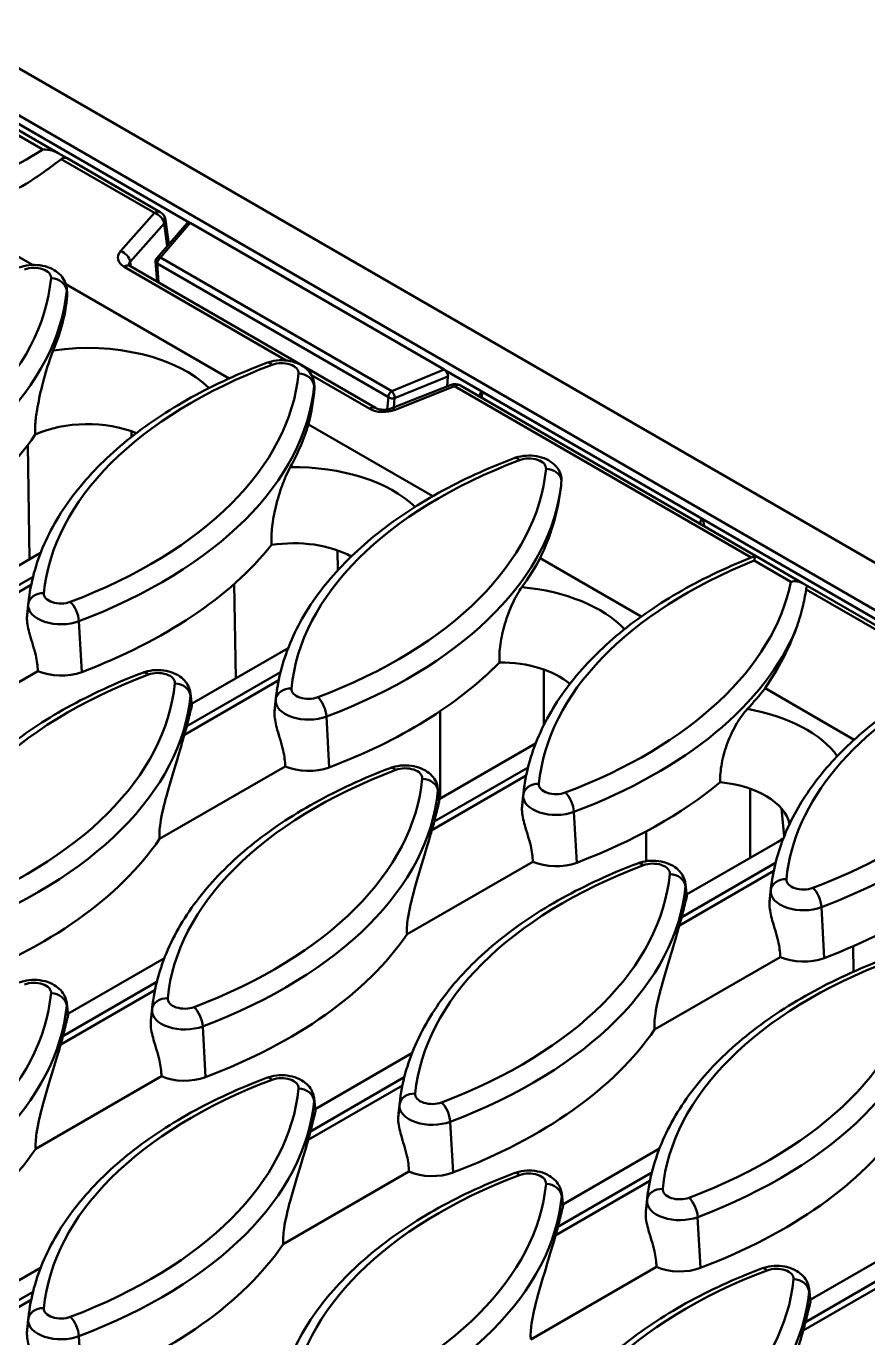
# Model space of a CAD drawing. Header units: millimetres. Extents: x 0 to 2774, y -40 to 1485.
# Drawn here: x 368.4 to 408.5, y 302 to 364.4 of the extents above; entities that cross this region are included whole.
import ezdxf

# ---------------------------------------------------------------- set-up
doc = ezdxf.new("R2010")
doc.units = ezdxf.units.MM
doc.header["$LTSCALE"] = 2.5
doc.layers.add('Sichtbar (ISO)', color=7, linetype='Continuous', lineweight=50)
doc.layers.add('Sichtbar schmal (ISO)', color=7, linetype='Continuous', lineweight=50)

msp = doc.modelspace()

# ---------------------------------------------------------------- linework, layer by layer
at = {"layer": 'Sichtbar (ISO)'}
for p, q in [((541.373, 262.318), (364.597, 364.38)), ((369.936, 358.347), (364.785, 361.321)), ((370.366, 358.099), (369.936, 358.347)), ((370.366, 358.099), (374.8, 355.539)), ((375.203, 354.007), (375.046, 355.173)), ((368.714, 353.021), (365.114, 355.1)), ((374.635, 353.349), (376.077, 355.017)), ((376.228, 355.022), (388.321, 348.04)), ((385.055, 346.217), (373.354, 352.973)), ((374.645, 352.227), (374.575, 353.167)), ((378.073, 347.618), (370.304, 352.104)), ((370.343, 351.912), (370.37, 351.656)), ((388.499, 347.719), (388.46, 347.245)), ((382.128, 347.376), (382.141, 347.258)), ((388.654, 347.322), (385.822, 346.199)), ((389.088, 347.29), (403.142, 339.176)), ((390.106, 346.999), (400.606, 340.937)), ((390.023, 346.825), (390.011, 346.757)), ((400.563, 340.956), (390.14, 346.974)), ((387.775, 342.017), (381.851, 345.437)), ((364.504, 336.666), (369.103, 339.321)), ((397.697, 336.289), (392.885, 339.066)), ((405.384, 337.881), (403.142, 339.176)), ((405.632, 337.738), (405.384, 337.881)), ((405.632, 337.738), (412.694, 333.661)), ((368.522, 336.954), (368.47, 336.468)), ((376.29, 332.13), (380.888, 334.785)), ((362.978, 330.242), (368.964, 333.698)), ((407.84, 330.432), (403.598, 332.881)), ((376.235, 332.634), (376.298, 332.048)), ((380.307, 332.418), (380.255, 331.932)), ((388.075, 327.594), (392.674, 330.249)), ((374.764, 325.706), (380.75, 329.162)), ((388.021, 328.098), (388.084, 327.512)), ((392.092, 327.882), (392.04, 327.396)), ((399.86, 323.058), (404.186, 325.556)), ((386.549, 321.17), (392.535, 324.626)), ((399.806, 323.562), (399.869, 322.976)), ((403.877, 323.346), (403.825, 322.86)), ((370.397, 317.388), (374.996, 320.043)), ((398.334, 316.634), (404.32, 320.09)), ((370.343, 317.892), (370.406, 317.305)), ((374.415, 317.676), (374.362, 317.19)), ((382.182, 312.852), (386.781, 315.507)), ((368.871, 310.963), (374.857, 314.419)), ((382.128, 313.356), (382.191, 312.769)), ((386.2, 313.14), (386.148, 312.653)), ((393.967, 308.316), (398.566, 310.971)), ((380.656, 306.427), (386.642, 309.883)), ((393.913, 308.82), (393.976, 308.233)), ((397.985, 308.604), (397.933, 308.117)), ((405.752, 303.78), (410.351, 306.435)), ((364.504, 302.646), (369.103, 305.301)), ((392.441, 301.891), (398.427, 305.347)), ((405.698, 304.284), (405.761, 303.697)), ((368.522, 302.933), (368.47, 302.447))]:
    msp.add_line(p, q, dxfattribs=at)
for centre, radius, start, end in [((374.55, 355.106), 0.5, 7.70436, 60), ((374.824, 353.185), 0.25, 139.15741, 184.29153), ((388.838, 346.857), 0.5, 60, 111.62706)]:
    msp.add_arc(centre, radius, start, end, dxfattribs=at)
for centre, major_axis, ratio, start_param, end_param in [((376.232, 354.814), (-0.135, 0.22), 0.563539, 5.794531, 6.460093), ((345.523, 352.354), (24.887, 0), 0.57735, 6.044483, 6.227073), ((368.786, 351.599), (1.587, 0), 0.57735, 6.227073, 6.345089), ((388.317, 347.837), (0.133, -0.215), 0.590223, 0.675008, 1.993686), ((357.192, 346.856), (-24.959, -1.757), 0.618802, 2.936931, 3.046826), ((380.564, 347.125), (-1.579, -0.111), 0.618802, 3.046826, 3.164293), ((390.188, 346.307), (-0.075, 0.694), 0.24051, 0.045462, 0.702195), ((390.321, 347.084), (-0.253, -0.011), 0.591693, 0.530365, 0.74992), ((371.334, 343.14), (4, 0), 0.57735, 0.949504, 2.241798), ((357.308, 347.818), (24.887, 0), 0.57735, 5.970714, 6.116725), ((345.523, 350.312), (25.106, 0), 0.57735, 5.2921, 5.904133), ((368.977, 342.49), (-24.941, -1.756), 0.618802, 2.806104, 3.009686), ((400.753, 341.061), (-0.26, -0.01), 0.560932, 0.728066, 0.947621), ((400.523, 340.34), (0.018, 0.643), 0.283413, 5.114808, 5.911391), ((357.308, 345.776), (-25.106, 0), 0.57735, 2.150508, 2.708832), ((381.155, 337.47), (4, 0), 0.57735, 0.81622, 1.837769), ((369.093, 343.282), (24.887, 0), 0.57735, 5.883104, 5.985444), ((380.762, 338.124), (-24.923, -1.754), 0.618802, 2.683776, 2.872508), ((369.093, 341.24), (-25.106, 0), 0.57735, 2.150508, 2.627239), ((390.976, 331.8), (4, 0), 0.57735, 0.589615, 1.577055), ((370.071, 334.522), (-1.806, 0), 0.57735, 0.911322, 2.150508), ((380.878, 338.745), (-24.887, 0), 0.57735, 2.644528, 2.721189), ((351.415, 333.075), (24.887, 0), 0.57735, 6.114898, 6.142932), ((381.856, 329.986), (-1.806, 0), 0.57735, 0.911322, 2.150508), ((380.878, 336.704), (-25.106, 0), 0.57735, 2.150508, 2.532118), ((400.797, 326.13), (4, 0), 0.57735, 0.126759, 1.403206), ((363.2, 328.539), (24.887, 0), 0.57735, 6.114898, 6.142932), ((351.415, 331.034), (25.106, 0), 0.57735, 5.2921, 5.906759), ((393.641, 325.45), (-1.806, 0), 0.57735, 0.911322, 2.150508), ((392.663, 332.168), (-25.106, 0), 0.57735, 2.150508, 2.428839), ((374.985, 324.003), (24.887, 0), 0.57735, 6.114898, 6.142932), ((363.2, 326.498), (25.106, 0), 0.57735, 5.2921, 5.906759), ((405.426, 320.914), (-1.806, 0), 0.57735, 0.911322, 2.150508), ((374.985, 321.962), (25.106, 0), 0.57735, 5.2921, 5.906759), ((345.523, 318.333), (24.887, 0), 0.57735, 6.114898, 6.142932), ((375.964, 315.244), (-1.806, 0), 0.57735, 0.911322, 2.150508), ((386.771, 317.426), (25.106, 0), 0.57735, 5.2921, 5.906759), ((357.308, 313.797), (24.887, 0), 0.57735, 6.114898, 6.142932), ((345.523, 316.292), (25.106, 0), 0.57735, 5.2921, 5.906759), ((387.749, 310.707), (-1.806, 0), 0.57735, 0.911322, 2.150508), ((369.093, 309.261), (24.887, 0), 0.57735, 6.114898, 6.142932), ((357.308, 311.756), (25.106, 0), 0.57735, 5.2921, 5.906759), ((399.534, 306.171), (-1.806, 0), 0.57735, 0.911322, 2.150508), ((380.878, 304.725), (24.887, 0), 0.57735, 6.114898, 6.142932)]:
    msp.add_ellipse(centre, major_axis=major_axis, ratio=ratio, start_param=start_param, end_param=end_param, dxfattribs=at)
for points, knots in [([(369.936, 358.347), (369.848, 358.398), (369.749, 358.436), (369.506, 358.5), (369.357, 358.517), (369.208, 358.515), (369.207, 358.515), (369.206, 358.515)], [-0.1542467, -0.1542467, -0.1542467, -0.1542467, -0.088746, -0.088746, 0, 0, 0.0007008, 0.0007008, 0.0007008, 0.0007008]), ([(370.085, 358.06), (370.117, 358.086), (370.151, 358.104), (370.226, 358.127), (370.265, 358.129), (370.325, 358.118), (370.347, 358.11), (370.366, 358.099)], [-0.09696367, -0.09696367, -0.09696367, -0.09696367, -0.06666726, -0.06666726, -0.03263031, -0.03263031, -0.01067724, -0.01067724, -0.01067724, -0.01067724]), ([(370.343, 351.912), (370.33, 352.029), (370.298, 352.14), (370.2, 352.351), (370.133, 352.447), (369.965, 352.631), (369.86, 352.711), (369.612, 352.859), (369.464, 352.916), (369.147, 352.999), (368.977, 353.021), (368.638, 353.024), (368.468, 353.006), (368.226, 352.949), (368.15, 352.926), (368.076, 352.898)], [0.847302, 0.847302, 0.847302, 0.847302, 1.046181, 1.046181, 1.270532, 1.270532, 1.556044, 1.556044, 1.929065, 1.929065, 2.339587, 2.339587, 2.746954, 2.746954, 2.935906, 2.935906, 2.935906, 2.935906]), ([(373.298, 353.016), (373.298, 353.016), (373.299, 353.015), (373.305, 353.008), (373.31, 353.003), (373.328, 352.989), (373.339, 352.981), (373.354, 352.973)], [0.9950657, 0.9950657, 0.9950657, 0.9950657, 1.1062513, 1.1062513, 1.2470944, 1.2470944, 1.3879376, 1.3879376, 1.3879376, 1.3879376]), ([(369.704, 348.956), (369.617, 348.749), (369.527, 348.495), (369.347, 347.923), (369.257, 347.605), (369.077, 346.884), (368.992, 346.489), (368.894, 345.902), (368.862, 345.667), (368.836, 345.268), (368.834, 345.102), (368.847, 344.949)], [-0.8494257, -0.8494257, -0.8494257, -0.8494257, -0.6587679, -0.6587679, -0.4679344, -0.4679344, -0.2465859, -0.2465859, -0.1084621, -0.1084621, 0, 0, 0, 0]), ([(379.861, 348.361), (378.58, 347.877), (377.373, 347.323), (375.151, 346.089), (374.134, 345.41), (372.325, 343.946), (371.532, 343.16), (370.203, 341.502), (369.666, 340.629), (368.876, 338.826), (368.623, 337.894), (368.522, 336.954)], [2.9359057, 2.9359057, 2.9359057, 2.9359057, 3.121742, 3.121742, 3.3075784, 3.3075784, 3.4934147, 3.4934147, 3.6792511, 3.6792511, 3.8650875, 3.8650875, 3.8650875, 3.8650875]), ([(382.128, 347.376), (382.116, 347.492), (382.083, 347.604), (381.986, 347.815), (381.918, 347.911), (381.75, 348.095), (381.645, 348.175), (381.397, 348.323), (381.249, 348.38), (380.932, 348.463), (380.762, 348.485), (380.423, 348.488), (380.253, 348.47), (380.011, 348.413), (379.935, 348.39), (379.861, 348.361)], [0.847302, 0.847302, 0.847302, 0.847302, 1.046181, 1.046181, 1.270532, 1.270532, 1.556044, 1.556044, 1.929065, 1.929065, 2.339587, 2.339587, 2.746954, 2.746954, 2.935906, 2.935906, 2.935906, 2.935906]), ([(385.055, 346.217), (385.077, 346.205), (385.105, 346.191), (385.174, 346.166), (385.216, 346.155), (385.309, 346.138), (385.362, 346.133), (385.471, 346.13), (385.528, 346.132), (385.64, 346.147), (385.694, 346.158), (385.772, 346.18), (385.798, 346.189), (385.822, 346.199)], [-1.387938, -1.387938, -1.387938, -1.387938, -1.175248, -1.175248, -0.950596, -0.950596, -0.713116, -0.713116, -0.467538, -0.467538, -0.2215, -0.2215, -0.084774, -0.084774, -0.084774, -0.084774]), ([(393.895, 342.953), (393.869, 343.068), (393.825, 343.174), (393.704, 343.376), (393.625, 343.467), (393.431, 343.641), (393.313, 343.715), (393.038, 343.845), (392.879, 343.892), (392.551, 343.948), (392.383, 343.957), (392.047, 343.935), (391.881, 343.904), (391.695, 343.843), (391.67, 343.835), (391.646, 343.825)], [0.912347, 0.912347, 0.912347, 0.912347, 1.116165, 1.116165, 1.356461, 1.356461, 1.67044, 1.67044, 2.064989, 2.064989, 2.469701, 2.469701, 2.874412, 2.874412, 2.935906, 2.935906, 2.935906, 2.935906]), ([(380.99, 343.401), (380.92, 343.276), (380.85, 343.131), (380.71, 342.809), (380.641, 342.631), (380.46, 342.114), (380.353, 341.749), (380.201, 341.072), (380.147, 340.763), (380.09, 340.192), (380.083, 339.935), (380.099, 339.697)], [-0.8579949, -0.8579949, -0.8579949, -0.8579949, -0.722262, -0.722262, -0.5861544, -0.5861544, -0.3515224, -0.3515224, -0.1658691, -0.1658691, 0, 0, 0, 0]), ([(391.646, 343.825), (390.365, 343.341), (389.159, 342.787), (386.936, 341.553), (385.919, 340.874), (384.11, 339.409), (383.318, 338.624), (381.988, 336.966), (381.451, 336.093), (380.661, 334.29), (380.408, 333.358), (380.307, 332.418)], [2.9359057, 2.9359057, 2.9359057, 2.9359057, 3.121742, 3.121742, 3.3075784, 3.3075784, 3.4934147, 3.4934147, 3.6792511, 3.6792511, 3.8650875, 3.8650875, 3.8650875, 3.8650875]), ([(393.907, 342.777), (393.909, 342.795), (393.909, 342.813), (393.908, 342.87), (393.903, 342.911), (393.893, 342.952)], [0.67723232, 0.67723232, 0.67723232, 0.67723232, 0.69410003, 0.69410003, 0.73197227, 0.73197227, 0.73197227, 0.73197227]), ([(403.136, 339.176), (401.887, 338.689), (400.711, 338.134), (398.545, 336.905), (397.555, 336.23), (395.795, 334.778), (395.024, 334.001), (393.73, 332.363), (393.208, 331.503), (392.438, 329.725), (392.192, 328.808), (392.092, 327.882)], [2.9502119, 2.9502119, 2.9502119, 2.9502119, 3.133187, 3.133187, 3.3161621, 3.3161621, 3.4991372, 3.4991372, 3.6821123, 3.6821123, 3.8650875, 3.8650875, 3.8650875, 3.8650875]), ([(403.078, 338.959), (403.079, 338.959), (403.079, 338.96), (403.09, 339.032), (403.101, 339.089), (403.122, 339.163), (403.133, 339.181), (403.142, 339.176)], [-0.1466997, -0.1466997, -0.1466997, -0.1466997, -0.1460501, -0.1460501, -0.0715433, -0.0715433, 0, 0, 0, 0]), ([(392.015, 337.685), (391.868, 337.485), (391.72, 337.227), (391.442, 336.629), (391.313, 336.292), (391.114, 335.624), (391.039, 335.298), (390.951, 334.672), (390.935, 334.38), (390.951, 334.109)], [-0.8370041, -0.8370041, -0.8370041, -0.8370041, -0.6112743, -0.6112743, -0.3860884, -0.3860884, -0.1877107, -0.1877107, 0, 0, 0, 0]), ([(405.384, 337.881), (405.31, 337.924), (405.224, 337.951), (405.035, 337.974), (404.933, 337.969), (404.83, 337.949), (404.829, 337.949), (404.828, 337.948)], [-0.1281464, -0.1281464, -0.1281464, -0.1281464, -0.0649498, -0.0649498, 0, 0, 0.0006165, 0.0006165, 0.0006165, 0.0006165]), ([(405.549, 337.585), (405.552, 337.6), (405.554, 337.614), (405.561, 337.646), (405.565, 337.662), (405.579, 337.701), (405.589, 337.719), (405.611, 337.74), (405.623, 337.743), (405.632, 337.738)], [-0.1141211, -0.1141211, -0.1141211, -0.1141211, -0.0997104, -0.0997104, -0.0797217, -0.0797217, -0.0467941, -0.0467941, -0.0117875, -0.0117875, -0.0117875, -0.0117875]), ([(405.077, 335.715), (405.196, 336.043), (405.299, 336.38), (405.452, 337.006), (405.508, 337.295), (405.549, 337.585)], [0.1998865, 0.1998865, 0.1998865, 0.1998865, 0.5110895, 0.5110895, 0.7704198, 0.7704198, 0.7704198, 0.7704198]), ([(368.457, 336.346), (368.46, 336.376), (368.463, 336.405), (368.468, 336.446), (368.469, 336.457), (368.47, 336.468)], [0.70958265, 0.70958265, 0.70958265, 0.70958265, 0.73010989, 0.73010989, 0.73801389, 0.73801389, 0.73801389, 0.73801389]), ([(368.964, 333.698), (368.962, 333.933), (368.926, 334.188), (368.79, 334.778), (368.677, 335.116), (368.553, 335.554), (368.519, 335.684), (368.47, 335.937), (368.454, 336.06), (368.45, 336.229), (368.451, 336.288), (368.457, 336.346)], [0.0433649, 0.0433649, 0.0433649, 0.0433649, 0.199966, 0.199966, 0.399932, 0.399932, 0.4756007, 0.4756007, 0.5512693, 0.5512693, 0.5929939, 0.5929939, 0.5929939, 0.5929939]), ([(373.968, 333.619), (372.687, 333.135), (371.481, 332.581), (369.258, 331.347), (368.241, 330.668), (366.432, 329.203), (365.64, 328.417), (364.31, 326.759), (363.773, 325.887), (362.983, 324.083), (362.731, 323.152), (362.63, 322.212)], [2.9359057, 2.9359057, 2.9359057, 2.9359057, 3.121742, 3.121742, 3.3075784, 3.3075784, 3.4934147, 3.4934147, 3.6792511, 3.6792511, 3.8650875, 3.8650875, 3.8650875, 3.8650875]), ([(376.235, 332.634), (376.223, 332.75), (376.19, 332.862), (376.093, 333.072), (376.025, 333.169), (375.857, 333.353), (375.753, 333.432), (375.504, 333.58), (375.357, 333.638), (375.04, 333.721), (374.87, 333.743), (374.53, 333.746), (374.361, 333.728), (374.119, 333.67), (374.043, 333.647), (373.968, 333.619)], [0.847302, 0.847302, 0.847302, 0.847302, 1.046181, 1.046181, 1.270532, 1.270532, 1.556044, 1.556044, 1.929065, 1.929065, 2.339587, 2.339587, 2.746954, 2.746954, 2.935906, 2.935906, 2.935906, 2.935906]), ([(412.693, 333.661), (411.684, 333.163), (410.742, 332.617), (409.012, 331.439), (408.225, 330.808), (406.828, 329.471), (406.217, 328.766), (405.193, 327.296), (404.779, 326.531), (404.165, 324.962), (403.965, 324.157), (403.877, 323.346)], [3.0633195, 3.0633195, 3.0633195, 3.0633195, 3.2236731, 3.2236731, 3.3840267, 3.3840267, 3.5443803, 3.5443803, 3.7047339, 3.7047339, 3.8650875, 3.8650875, 3.8650875, 3.8650875]), ([(376.292, 331.999), (376.289, 331.989), (376.286, 331.978), (376.235, 331.797), (376.172, 331.532), (376.087, 331.185), (376.073, 331.127), (376.058, 331.067)], [0.7095826, 0.7095826, 0.7095826, 0.7095826, 0.7301099, 0.7301099, 1.0546565, 1.0546565, 1.1167, 1.1167, 1.1167, 1.1167]), ([(380.75, 329.162), (380.747, 329.397), (380.711, 329.652), (380.575, 330.242), (380.462, 330.58), (380.338, 331.018), (380.305, 331.148), (380.255, 331.401), (380.24, 331.524), (380.235, 331.692), (380.237, 331.752), (380.242, 331.81)], [0.0433649, 0.0433649, 0.0433649, 0.0433649, 0.199966, 0.199966, 0.399932, 0.399932, 0.4756007, 0.4756007, 0.5512693, 0.5512693, 0.5929939, 0.5929939, 0.5929939, 0.5929939]), ([(380.242, 331.81), (380.245, 331.839), (380.248, 331.869), (380.253, 331.909), (380.254, 331.921), (380.255, 331.932)], [0.70958265, 0.70958265, 0.70958265, 0.70958265, 0.73010989, 0.73010989, 0.73801389, 0.73801389, 0.73801389, 0.73801389]), ([(402.754, 331.894), (402.586, 331.715), (402.418, 331.486), (402.092, 330.937), (401.937, 330.616), (401.69, 329.961), (401.596, 329.634), (401.477, 328.995), (401.452, 328.69), (401.464, 328.407)], [-0.8301106, -0.8301106, -0.8301106, -0.8301106, -0.6194532, -0.6194532, -0.3978806, -0.3978806, -0.1955026, -0.1955026, 0, 0, 0, 0]), ([(375.951, 330.669), (375.852, 330.332), (375.731, 329.925), (375.436, 328.943), (375.255, 328.353), (374.987, 327.368), (374.866, 326.886), (374.784, 326.327), (374.768, 326.186), (374.754, 325.927), (374.755, 325.808), (374.764, 325.706)], [3.485316, 3.485316, 3.485316, 3.485316, 3.831228, 3.831228, 4.242869, 4.242869, 4.503948, 4.503948, 4.581698, 4.581698, 4.653464, 4.653464, 4.653464, 4.653464]), ([(385.753, 329.083), (384.472, 328.599), (383.266, 328.044), (381.043, 326.811), (380.026, 326.132), (378.217, 324.667), (377.425, 323.881), (376.096, 322.223), (375.559, 321.351), (374.768, 319.547), (374.516, 318.616), (374.415, 317.676)], [2.9359057, 2.9359057, 2.9359057, 2.9359057, 3.121742, 3.121742, 3.3075784, 3.3075784, 3.4934147, 3.4934147, 3.6792511, 3.6792511, 3.8650875, 3.8650875, 3.8650875, 3.8650875]), ([(388.021, 328.098), (388.008, 328.214), (387.975, 328.326), (387.878, 328.536), (387.81, 328.632), (387.642, 328.817), (387.538, 328.896), (387.289, 329.044), (387.142, 329.102), (386.825, 329.185), (386.655, 329.206), (386.315, 329.21), (386.146, 329.192), (385.904, 329.134), (385.828, 329.111), (385.753, 329.083)], [0.847302, 0.847302, 0.847302, 0.847302, 1.046181, 1.046181, 1.270532, 1.270532, 1.556044, 1.556044, 1.929065, 1.929065, 2.339587, 2.339587, 2.746954, 2.746954, 2.935906, 2.935906, 2.935906, 2.935906]), ([(388.077, 327.463), (388.074, 327.453), (388.071, 327.442), (388.02, 327.261), (387.957, 326.996), (387.872, 326.649), (387.858, 326.591), (387.843, 326.531)], [0.7095826, 0.7095826, 0.7095826, 0.7095826, 0.7301099, 0.7301099, 1.0546565, 1.0546565, 1.1167, 1.1167, 1.1167, 1.1167]), ([(392.535, 324.626), (392.532, 324.861), (392.496, 325.116), (392.361, 325.706), (392.247, 326.044), (392.123, 326.482), (392.09, 326.612), (392.04, 326.865), (392.025, 326.988), (392.02, 327.156), (392.022, 327.216), (392.027, 327.274)], [0.0433649, 0.0433649, 0.0433649, 0.0433649, 0.199966, 0.199966, 0.399932, 0.399932, 0.4756007, 0.4756007, 0.5512693, 0.5512693, 0.5929939, 0.5929939, 0.5929939, 0.5929939]), ([(392.027, 327.274), (392.03, 327.303), (392.033, 327.333), (392.038, 327.373), (392.039, 327.385), (392.04, 327.396)], [0.70958265, 0.70958265, 0.70958265, 0.70958265, 0.73010989, 0.73010989, 0.73801389, 0.73801389, 0.73801389, 0.73801389]), ([(387.736, 326.133), (387.637, 325.796), (387.516, 325.389), (387.221, 324.407), (387.04, 323.817), (386.772, 322.832), (386.651, 322.35), (386.569, 321.791), (386.553, 321.65), (386.539, 321.391), (386.54, 321.272), (386.549, 321.17)], [3.485316, 3.485316, 3.485316, 3.485316, 3.831228, 3.831228, 4.242869, 4.242869, 4.503948, 4.503948, 4.581698, 4.581698, 4.653464, 4.653464, 4.653464, 4.653464]), ([(397.538, 324.547), (396.257, 324.063), (395.051, 323.508), (392.828, 322.275), (391.812, 321.596), (390.003, 320.131), (389.21, 319.345), (387.881, 317.687), (387.344, 316.815), (386.553, 315.011), (386.301, 314.08), (386.2, 313.14)], [2.9359057, 2.9359057, 2.9359057, 2.9359057, 3.121742, 3.121742, 3.3075784, 3.3075784, 3.4934147, 3.4934147, 3.6792511, 3.6792511, 3.8650875, 3.8650875, 3.8650875, 3.8650875]), ([(399.806, 323.562), (399.793, 323.678), (399.761, 323.789), (399.663, 324), (399.596, 324.096), (399.427, 324.28), (399.323, 324.36), (399.074, 324.508), (398.927, 324.566), (398.61, 324.649), (398.44, 324.67), (398.1, 324.674), (397.931, 324.656), (397.689, 324.598), (397.613, 324.575), (397.538, 324.547)], [0.847302, 0.847302, 0.847302, 0.847302, 1.046181, 1.046181, 1.270532, 1.270532, 1.556044, 1.556044, 1.929065, 1.929065, 2.339587, 2.339587, 2.746954, 2.746954, 2.935906, 2.935906, 2.935906, 2.935906]), ([(399.863, 322.927), (399.86, 322.917), (399.857, 322.906), (399.805, 322.724), (399.742, 322.459), (399.658, 322.113), (399.643, 322.055), (399.629, 321.994)], [0.7095826, 0.7095826, 0.7095826, 0.7095826, 0.7301099, 0.7301099, 1.0546565, 1.0546565, 1.1167, 1.1167, 1.1167, 1.1167]), ([(404.32, 320.09), (404.317, 320.325), (404.281, 320.58), (404.146, 321.17), (404.032, 321.508), (403.909, 321.946), (403.875, 322.076), (403.825, 322.329), (403.81, 322.452), (403.805, 322.62), (403.807, 322.68), (403.813, 322.738)], [0.0433649, 0.0433649, 0.0433649, 0.0433649, 0.199966, 0.199966, 0.399932, 0.399932, 0.4756007, 0.4756007, 0.5512693, 0.5512693, 0.5929939, 0.5929939, 0.5929939, 0.5929939]), ([(403.813, 322.738), (403.816, 322.767), (403.819, 322.797), (403.823, 322.837), (403.824, 322.848), (403.825, 322.86)], [0.70958265, 0.70958265, 0.70958265, 0.70958265, 0.73010989, 0.73010989, 0.73801389, 0.73801389, 0.73801389, 0.73801389]), ([(399.521, 321.596), (399.422, 321.26), (399.302, 320.853), (399.006, 319.871), (398.825, 319.281), (398.557, 318.295), (398.436, 317.813), (398.354, 317.255), (398.338, 317.114), (398.324, 316.855), (398.325, 316.736), (398.334, 316.634)], [3.485316, 3.485316, 3.485316, 3.485316, 3.831228, 3.831228, 4.242869, 4.242869, 4.503948, 4.503948, 4.581698, 4.581698, 4.653464, 4.653464, 4.653464, 4.653464]), ([(409.323, 320.011), (408.042, 319.527), (406.836, 318.972), (404.613, 317.739), (403.597, 317.06), (401.788, 315.595), (400.995, 314.809), (399.666, 313.151), (399.129, 312.279), (398.339, 310.475), (398.086, 309.544), (397.985, 308.604)], [2.9359057, 2.9359057, 2.9359057, 2.9359057, 3.121742, 3.121742, 3.3075784, 3.3075784, 3.4934147, 3.4934147, 3.6792511, 3.6792511, 3.8650875, 3.8650875, 3.8650875, 3.8650875]), ([(370.343, 317.892), (370.33, 318.008), (370.298, 318.119), (370.2, 318.33), (370.133, 318.426), (369.965, 318.61), (369.86, 318.69), (369.612, 318.838), (369.464, 318.896), (369.147, 318.979), (368.977, 319), (368.638, 319.003), (368.468, 318.986), (368.226, 318.928), (368.15, 318.905), (368.076, 318.877)], [0.847302, 0.847302, 0.847302, 0.847302, 1.046181, 1.046181, 1.270532, 1.270532, 1.556044, 1.556044, 1.929065, 1.929065, 2.339587, 2.339587, 2.746954, 2.746954, 2.935906, 2.935906, 2.935906, 2.935906]), ([(370.4, 317.257), (370.397, 317.247), (370.394, 317.236), (370.342, 317.054), (370.279, 316.789), (370.195, 316.443), (370.181, 316.385), (370.166, 316.324)], [0.7095826, 0.7095826, 0.7095826, 0.7095826, 0.7301099, 0.7301099, 1.0546565, 1.0546565, 1.1167, 1.1167, 1.1167, 1.1167]), ([(374.857, 314.419), (374.854, 314.655), (374.818, 314.91), (374.683, 315.499), (374.569, 315.838), (374.446, 316.275), (374.412, 316.406), (374.362, 316.659), (374.347, 316.782), (374.342, 316.95), (374.344, 317.01), (374.35, 317.068)], [0.0433649, 0.0433649, 0.0433649, 0.0433649, 0.199966, 0.199966, 0.399932, 0.399932, 0.4756007, 0.4756007, 0.5512693, 0.5512693, 0.5929939, 0.5929939, 0.5929939, 0.5929939]), ([(374.35, 317.068), (374.353, 317.097), (374.356, 317.127), (374.36, 317.167), (374.361, 317.178), (374.362, 317.19)], [0.70958265, 0.70958265, 0.70958265, 0.70958265, 0.73010989, 0.73010989, 0.73801389, 0.73801389, 0.73801389, 0.73801389]), ([(370.059, 315.926), (369.96, 315.59), (369.839, 315.183), (369.543, 314.201), (369.362, 313.611), (369.095, 312.625), (368.973, 312.143), (368.891, 311.585), (368.875, 311.444), (368.861, 311.185), (368.862, 311.066), (368.871, 310.963)], [3.485316, 3.485316, 3.485316, 3.485316, 3.831228, 3.831228, 4.242869, 4.242869, 4.503948, 4.503948, 4.581698, 4.581698, 4.653464, 4.653464, 4.653464, 4.653464]), ([(379.861, 314.341), (378.58, 313.856), (377.373, 313.302), (375.151, 312.069), (374.134, 311.39), (372.325, 309.925), (371.532, 309.139), (370.203, 307.481), (369.666, 306.609), (368.876, 304.805), (368.623, 303.874), (368.522, 302.933)], [2.9359057, 2.9359057, 2.9359057, 2.9359057, 3.121742, 3.121742, 3.3075784, 3.3075784, 3.4934147, 3.4934147, 3.6792511, 3.6792511, 3.8650875, 3.8650875, 3.8650875, 3.8650875]), ([(382.128, 313.356), (382.116, 313.472), (382.083, 313.583), (381.986, 313.794), (381.918, 313.89), (381.75, 314.074), (381.645, 314.154), (381.397, 314.302), (381.249, 314.359), (380.932, 314.443), (380.762, 314.464), (380.423, 314.467), (380.253, 314.449), (380.011, 314.392), (379.935, 314.369), (379.861, 314.341)], [0.847302, 0.847302, 0.847302, 0.847302, 1.046181, 1.046181, 1.270532, 1.270532, 1.556044, 1.556044, 1.929065, 1.929065, 2.339587, 2.339587, 2.746954, 2.746954, 2.935906, 2.935906, 2.935906, 2.935906]), ([(382.185, 312.721), (382.182, 312.71), (382.179, 312.7), (382.127, 312.518), (382.064, 312.253), (381.98, 311.907), (381.966, 311.849), (381.951, 311.788)], [0.7095826, 0.7095826, 0.7095826, 0.7095826, 0.7301099, 0.7301099, 1.0546565, 1.0546565, 1.1167, 1.1167, 1.1167, 1.1167]), ([(386.642, 309.883), (386.639, 310.118), (386.603, 310.374), (386.468, 310.963), (386.354, 311.302), (386.231, 311.739), (386.197, 311.87), (386.147, 312.123), (386.132, 312.246), (386.127, 312.414), (386.129, 312.473), (386.135, 312.531)], [0.0433649, 0.0433649, 0.0433649, 0.0433649, 0.199966, 0.199966, 0.399932, 0.399932, 0.4756007, 0.4756007, 0.5512693, 0.5512693, 0.5929939, 0.5929939, 0.5929939, 0.5929939]), ([(386.135, 312.531), (386.138, 312.561), (386.141, 312.591), (386.145, 312.631), (386.146, 312.642), (386.148, 312.653)], [0.70958265, 0.70958265, 0.70958265, 0.70958265, 0.73010989, 0.73010989, 0.73801389, 0.73801389, 0.73801389, 0.73801389]), ([(381.844, 311.39), (381.745, 311.054), (381.624, 310.647), (381.328, 309.665), (381.147, 309.075), (380.88, 308.089), (380.758, 307.607), (380.676, 307.049), (380.66, 306.908), (380.647, 306.649), (380.648, 306.53), (380.656, 306.427)], [3.485316, 3.485316, 3.485316, 3.485316, 3.831228, 3.831228, 4.242869, 4.242869, 4.503948, 4.503948, 4.581698, 4.581698, 4.653464, 4.653464, 4.653464, 4.653464]), ([(391.646, 309.805), (390.365, 309.32), (389.159, 308.766), (386.936, 307.533), (385.919, 306.854), (384.11, 305.389), (383.318, 304.603), (381.988, 302.945), (381.451, 302.073), (380.661, 300.269), (380.408, 299.338), (380.307, 298.397)], [2.9359057, 2.9359057, 2.9359057, 2.9359057, 3.121742, 3.121742, 3.3075784, 3.3075784, 3.4934147, 3.4934147, 3.6792511, 3.6792511, 3.8650875, 3.8650875, 3.8650875, 3.8650875]), ([(393.913, 308.82), (393.901, 308.936), (393.868, 309.047), (393.771, 309.258), (393.703, 309.354), (393.535, 309.538), (393.43, 309.618), (393.182, 309.766), (393.034, 309.823), (392.718, 309.907), (392.547, 309.928), (392.208, 309.931), (392.038, 309.913), (391.796, 309.856), (391.721, 309.833), (391.646, 309.805)], [0.847302, 0.847302, 0.847302, 0.847302, 1.046181, 1.046181, 1.270532, 1.270532, 1.556044, 1.556044, 1.929065, 1.929065, 2.339587, 2.339587, 2.746954, 2.746954, 2.935906, 2.935906, 2.935906, 2.935906]), ([(393.97, 308.184), (393.967, 308.174), (393.964, 308.164), (393.912, 307.982), (393.849, 307.717), (393.765, 307.371), (393.751, 307.313), (393.736, 307.252)], [0.7095826, 0.7095826, 0.7095826, 0.7095826, 0.7301099, 0.7301099, 1.0546565, 1.0546565, 1.1167, 1.1167, 1.1167, 1.1167]), ([(398.427, 305.347), (398.424, 305.582), (398.389, 305.838), (398.253, 306.427), (398.139, 306.766), (398.016, 307.203), (397.982, 307.333), (397.933, 307.587), (397.917, 307.71), (397.912, 307.878), (397.914, 307.937), (397.92, 307.995)], [0.0433649, 0.0433649, 0.0433649, 0.0433649, 0.199966, 0.199966, 0.399932, 0.399932, 0.4756007, 0.4756007, 0.5512693, 0.5512693, 0.5929939, 0.5929939, 0.5929939, 0.5929939]), ([(397.92, 307.995), (397.923, 308.025), (397.926, 308.054), (397.93, 308.095), (397.932, 308.106), (397.933, 308.117)], [0.70958265, 0.70958265, 0.70958265, 0.70958265, 0.73010989, 0.73010989, 0.73801389, 0.73801389, 0.73801389, 0.73801389]), ([(393.629, 306.854), (393.53, 306.518), (393.409, 306.111), (393.114, 305.129), (392.932, 304.539), (392.665, 303.553), (392.543, 303.071), (392.461, 302.512), (392.445, 302.372), (392.432, 302.113), (392.433, 301.993), (392.441, 301.891)], [3.485316, 3.485316, 3.485316, 3.485316, 3.831228, 3.831228, 4.242869, 4.242869, 4.503948, 4.503948, 4.581698, 4.581698, 4.653464, 4.653464, 4.653464, 4.653464]), ([(403.431, 305.269), (402.15, 304.784), (400.944, 304.23), (398.721, 302.997), (397.704, 302.318), (395.895, 300.853), (395.103, 300.067), (393.773, 298.409), (393.236, 297.537), (392.446, 295.733), (392.193, 294.801), (392.092, 293.861)], [2.9359057, 2.9359057, 2.9359057, 2.9359057, 3.121742, 3.121742, 3.3075784, 3.3075784, 3.4934147, 3.4934147, 3.6792511, 3.6792511, 3.8650875, 3.8650875, 3.8650875, 3.8650875]), ([(405.698, 304.284), (405.686, 304.4), (405.653, 304.511), (405.556, 304.722), (405.488, 304.818), (405.32, 305.002), (405.216, 305.082), (404.967, 305.23), (404.819, 305.287), (404.503, 305.371), (404.332, 305.392), (403.993, 305.395), (403.824, 305.377), (403.582, 305.32), (403.506, 305.297), (403.431, 305.269)], [0.847302, 0.847302, 0.847302, 0.847302, 1.046181, 1.046181, 1.270532, 1.270532, 1.556044, 1.556044, 1.929065, 1.929065, 2.339587, 2.339587, 2.746954, 2.746954, 2.935906, 2.935906, 2.935906, 2.935906]), ([(405.755, 303.648), (405.752, 303.638), (405.749, 303.628), (405.697, 303.446), (405.634, 303.181), (405.55, 302.835), (405.536, 302.777), (405.521, 302.716)], [0.7095826, 0.7095826, 0.7095826, 0.7095826, 0.7301099, 0.7301099, 1.0546565, 1.0546565, 1.1167, 1.1167, 1.1167, 1.1167]), ([(368.964, 299.677), (368.962, 299.912), (368.926, 300.167), (368.79, 300.757), (368.677, 301.095), (368.553, 301.533), (368.519, 301.663), (368.47, 301.917), (368.454, 302.04), (368.45, 302.208), (368.451, 302.267), (368.457, 302.325)], [0.0433649, 0.0433649, 0.0433649, 0.0433649, 0.199966, 0.199966, 0.399932, 0.399932, 0.4756007, 0.4756007, 0.5512693, 0.5512693, 0.5929939, 0.5929939, 0.5929939, 0.5929939]), ([(368.457, 302.325), (368.46, 302.355), (368.463, 302.384), (368.468, 302.425), (368.469, 302.436), (368.47, 302.447)], [0.70958265, 0.70958265, 0.70958265, 0.70958265, 0.73010989, 0.73010989, 0.73801389, 0.73801389, 0.73801389, 0.73801389]), ([(405.414, 302.318), (405.315, 301.982), (405.194, 301.575), (404.899, 300.592), (404.717, 300.002), (404.45, 299.017), (404.328, 298.535), (404.247, 297.976), (404.231, 297.836), (404.217, 297.577), (404.218, 297.457), (404.226, 297.355)], [3.485316, 3.485316, 3.485316, 3.485316, 3.831228, 3.831228, 4.242869, 4.242869, 4.503948, 4.503948, 4.581698, 4.581698, 4.653464, 4.653464, 4.653464, 4.653464])]:
    msp.add_open_spline(points, degree=3, knots=knots, dxfattribs=at)
for points in [[(368.416, 356.881), (368.99, 357.245), (369.555, 357.641), (370.085, 358.06)], [(376.171, 355.044), (376.19, 355.04), (376.209, 355.033), (376.228, 355.022)], [(388.321, 348.04), (388.34, 348.029), (388.359, 348.014), (388.378, 347.997)], [(393.844, 342.2), (393.872, 342.392), (393.893, 342.584), (393.907, 342.777)], [(376.298, 332.048), (376.3, 332.034), (376.298, 332.018), (376.292, 331.999)], [(388.084, 327.512), (388.085, 327.498), (388.083, 327.482), (388.077, 327.463)], [(404.186, 325.556), (404.295, 325.619), (404.389, 325.681), (404.469, 325.739)], [(399.869, 322.976), (399.87, 322.962), (399.868, 322.946), (399.863, 322.927)], [(370.406, 317.305), (370.407, 317.292), (370.405, 317.276), (370.4, 317.257)], [(382.191, 312.769), (382.192, 312.756), (382.191, 312.74), (382.185, 312.721)], [(393.976, 308.233), (393.977, 308.22), (393.976, 308.204), (393.97, 308.184)], [(405.761, 303.697), (405.763, 303.684), (405.761, 303.667), (405.755, 303.648)]]:
    msp.add_open_spline(points, degree=3, dxfattribs=at)
at = {"layer": 'Sichtbar schmal (ISO)'}
for p, q in [((539.429, 261.195), (362.652, 363.258)), ((362.475, 362.951), (376.171, 355.044)), ((364.974, 360.958), (369.206, 358.515)), ((370.085, 358.06), (374.524, 355.498)), ((374.524, 355.498), (372.913, 353.67)), ((373.371, 353.17), (374.982, 354.998)), ((374.809, 353.38), (376.228, 355.022)), ((374.982, 354.998), (375.127, 353.919)), ((385.82, 347.022), (374.809, 353.38)), ((373.077, 352.932), (380.797, 348.475)), ((373.401, 352.945), (373.371, 353.17)), ((374.647, 353.083), (385.659, 346.726)), ((374.714, 352.187), (374.647, 353.083)), ((370.343, 351.806), (370.371, 351.548)), ((381.997, 347.782), (384.778, 346.176)), ((388.321, 348.04), (385.82, 347.022)), ((385.96, 346.685), (388.499, 347.719)), ((388.378, 347.997), (390.106, 346.999)), ((382.129, 347.27), (382.142, 347.143)), ((385.98, 346.126), (388.811, 347.249)), ((388.811, 347.249), (402.932, 339.096)), ((385.659, 346.726), (385.611, 346.143)), ((385.923, 346.239), (385.96, 346.685)), ((390.094, 346.709), (390.14, 346.974)), ((373.428, 344.837), (373.424, 345.109)), ((368.488, 344.456), (368.575, 339.016)), ((400.563, 340.956), (400.484, 340.71)), ((400.606, 340.937), (444.76, 315.444)), ((383.259, 338.501), (383.245, 339.439)), ((403.078, 338.959), (404.828, 337.948)), ((368.653, 337.795), (364.166, 335.205)), ((364.273, 335.603), (368.741, 338.182)), ((378.324, 337.847), (378.395, 333.346)), ((405.549, 337.585), (412.507, 333.568)), ((368.514, 336.871), (368.457, 336.346)), ((370.926, 336.067), (371.06, 333.65)), ((380.438, 333.259), (375.951, 330.669)), ((376.058, 331.067), (380.526, 333.646)), ((393.064, 331.13), (393.064, 333.77)), ((376.236, 332.528), (376.292, 331.999)), ((380.299, 332.335), (380.242, 331.81)), ((382.711, 331.531), (382.846, 329.113)), ((388.121, 331.784), (388.121, 327.621)), ((387.843, 326.531), (392.311, 329.11)), ((392.223, 328.723), (387.736, 326.133)), ((388.021, 327.992), (388.077, 327.463)), ((392.084, 327.799), (392.027, 327.274)), ((402.885, 324.804), (402.885, 328.099)), ((404.385, 327.15), (404.505, 325.831)), ((394.496, 326.995), (394.631, 324.577)), ((397.942, 326.072), (397.942, 324.65)), ((399.629, 321.994), (404.096, 324.574)), ((404.009, 324.187), (399.521, 321.596)), ((399.806, 323.456), (399.863, 322.927)), ((403.869, 323.263), (403.813, 322.738)), ((406.281, 322.459), (406.416, 320.041)), ((407.791, 320.6), (407.81, 319.391)), ((374.546, 318.517), (370.059, 315.926)), ((370.166, 316.324), (374.634, 318.904)), ((370.343, 317.786), (370.4, 317.257)), ((374.406, 317.593), (374.35, 317.068)), ((376.818, 316.789), (376.953, 314.371)), ((386.331, 313.981), (381.844, 311.39)), ((381.951, 311.788), (386.419, 314.368)), ((382.129, 313.249), (382.185, 312.721)), ((386.191, 313.057), (386.135, 312.531)), ((388.603, 312.253), (388.738, 309.835)), ((393.736, 307.252), (398.204, 309.832)), ((398.116, 309.445), (393.629, 306.854)), ((393.914, 308.713), (393.97, 308.184)), ((397.976, 308.521), (397.92, 307.995)), ((400.388, 307.717), (400.523, 305.299)), ((405.521, 302.716), (409.989, 305.296)), ((409.901, 304.909), (405.414, 302.318)), ((364.273, 301.582), (368.741, 304.162)), ((405.699, 304.177), (405.755, 303.648)), ((368.653, 303.775), (364.166, 301.184)), ((368.514, 302.851), (368.457, 302.325)), ((370.926, 302.047), (371.06, 299.629))]:
    msp.add_line(p, q, dxfattribs=at)
for centre, major_axis, ratio, start_param, end_param in [((351.415, 367.913), (-24.113, 0), 0.57735, 2.150508, 2.400599), ((351.415, 367.354), (24.86, 0), 0.57735, 5.2921, 5.465425), ((374.55, 355.106), (0.25, 0.433), 0.57735, 0, 0.860326), ((374.55, 355.106), (-0.375, 0.331), 0.666143, 3.801146, 5.304281), ((374.55, 355.106), (0.495, 0.067), 0.585553, 5.684237, 6.283185), ((373.783, 353.4), (-0.999, -0.065), 0.618546, 5.727109, 7.030273), ((372.939, 353.279), (0.375, -0.331), 0.666143, 0.659554, 2.162688), ((374.824, 353.185), (-0.189, 0.163), 0.659067, 5.301108, 6.283185), ((374.824, 353.185), (0.125, 0.217), 0.57735, 0.872665, 2.356194), ((368.786, 352.416), (0.813, 0), 0.57735, 6.227073, 8.433693), ((373.104, 352.54), (0.25, 0.433), 0.57735, 0, 0.860326), ((373.809, 353.008), (0.503, -0.006), 0.646999, 2.638353, 3.164618), ((374.824, 353.185), (-0.249, -0.019), 0.522916, 0, 0.744135), ((345.523, 353.17), (24.113, 0), 0.57735, 5.2921, 6.227073), ((369.597, 351.777), (0.746, -0.073), 0.815212, 0.166414, 1.649944), ((345.523, 352.611), (24.86, 0), 0.57735, 5.2921, 6.227073), ((368.786, 351.857), (1.56, 0), 0.57735, 6.227073, 6.345089), ((371.334, 345.181), (-6.739, 0), 0.57735, 3.676796, 4.956598), ((393.334, 336.625), (-24.113, 0), 0.57735, 5.2921, 6.227073), ((380.126, 347.66), (-0.265, 0.702), 0.447262, 5.581488, 6.283185), ((380.571, 347.88), (0.813, 0), 0.57735, 6.227073, 8.433693), ((357.308, 348.634), (24.113, 0), 0.57735, 5.2921, 6.227073), ((381.383, 347.241), (0.746, -0.073), 0.815212, 0.166414, 1.649944), ((357.308, 348.075), (24.86, 0), 0.57735, 5.2921, 6.227073), ((380.571, 347.321), (1.56, 0), 0.57735, 6.227073, 6.345089), ((385.836, 346.828), (-0.125, -0.217), 0.57735, 4.014257, 5.497787), ((385.836, 346.828), (0.094, -0.232), 0.353074, 0.774171, 2.409364), ((388.838, 346.857), (-0.184, 0.465), 0.361026, 5.557414, 6.283185), ((388.838, 346.857), (0.25, 0.433), 0.57735, 0, 0.860326), ((385.836, 346.828), (-0.249, 0.02), 0.627077, 0.834831, 2.144848), ((384.805, 345.784), (0.25, 0.433), 0.57735, 0, 0.860326), ((385.483, 346.645), (0.999, 0.065), 0.619562, 3.889363, 5.192527), ((386.007, 345.734), (-0.184, 0.465), 0.361026, 5.557414, 6.283185), ((381.155, 339.511), (-6.739, 0), 0.57735, 3.681679, 4.736818), ((405.12, 332.089), (-24.113, 0), 0.57735, 5.2921, 6.227073), ((369.093, 344.098), (24.113, 0), 0.57735, 5.2921, 6.227073), ((391.911, 343.124), (-0.265, 0.702), 0.447262, 5.581488, 6.283185), ((392.356, 343.344), (0.813, 0), 0.57735, 6.227073, 8.433693), ((393.168, 342.705), (0.746, -0.073), 0.815212, 0.236868, 1.649944), ((369.093, 343.539), (24.86, 0), 0.57735, 5.2921, 6.189773), ((416.905, 327.553), (-24.113, 0), 0.57735, 5.323033, 6.227073), ((390.976, 333.841), (-6.739, 0), 0.57735, 3.636874, 4.557535), ((380.878, 339.562), (24.113, 0), 0.57735, 5.2921, 6.167024), ((369.26, 336.794), (-0.746, 0.073), 0.815212, 4.791537, 6.275066), ((370.071, 337.38), (-0.813, 0), 0.57735, 6.227073, 8.433693), ((370.071, 336.821), (-1.56, 0), 0.57735, 6.227073, 8.433693), ((393.334, 336.066), (-24.86, 0), 0.57735, 6.221282, 6.227073), ((370.516, 336.375), (0.265, -0.702), 0.447262, 0.956366, 2.439895), ((380.878, 339.003), (24.86, 0), 0.57735, 5.2921, 6.052066), ((387.442, 321.883), (-24.113, 0), 0.57735, 5.2921, 6.227073), ((374.233, 332.918), (-0.265, 0.702), 0.447262, 5.581488, 6.283185), ((374.679, 333.137), (0.813, 0), 0.57735, 6.227073, 8.433693), ((428.69, 323.017), (-24.113, 0), 0.57735, 5.439087, 6.227073), ((351.415, 333.892), (24.113, 0), 0.57735, 5.2921, 6.227073), ((375.49, 332.499), (0.746, -0.073), 0.815212, 0.166414, 1.649944), ((381.045, 332.258), (-0.746, 0.073), 0.815212, 4.791537, 6.275066), ((381.856, 332.844), (-0.813, 0), 0.57735, 6.227073, 8.433693), ((351.415, 333.333), (24.86, 0), 0.57735, 5.2921, 6.227073), ((374.679, 332.578), (1.56, 0), 0.57735, 6.227073, 6.345089), ((381.856, 332.285), (-1.56, 0), 0.57735, 6.227073, 8.433693), ((405.12, 331.53), (-24.86, 0), 0.57735, 6.221282, 6.227073), ((382.301, 331.839), (0.265, -0.702), 0.447262, 0.956366, 2.439895), ((400.797, 328.171), (6.739, 0), 0.57735, 0.388702, 1.276109), ((392.663, 335.026), (24.113, 0), 0.57735, 5.2921, 6.027387), ((399.227, 317.347), (-24.113, 0), 0.57735, 5.2921, 6.227073), ((386.018, 328.381), (-0.265, 0.702), 0.447262, 5.581488, 6.283185), ((386.464, 328.601), (0.813, 0), 0.57735, 6.227073, 8.433693), ((392.663, 334.467), (24.86, 0), 0.57735, 5.2921, 5.925283), ((363.2, 329.356), (24.113, 0), 0.57735, 5.2921, 6.227073), ((387.275, 327.963), (0.746, -0.073), 0.815212, 0.166414, 1.649944), ((392.83, 327.721), (-0.746, 0.073), 0.815212, 4.791537, 6.275066), ((393.641, 328.308), (-0.813, 0), 0.57735, 6.227073, 8.433693), ((363.2, 328.797), (24.86, 0), 0.57735, 5.2921, 6.227073), ((386.464, 328.042), (1.56, 0), 0.57735, 6.227073, 6.345089), ((393.641, 327.749), (-1.56, 0), 0.57735, 6.227073, 8.433693), ((416.905, 326.994), (-24.86, 0), 0.57735, 6.221282, 6.227073), ((394.087, 327.303), (0.265, -0.702), 0.447262, 0.956366, 2.439895), ((405.561, 323.174), (-1.375, 2.382), 0.57735, 6.114713, 6.283185), ((397.804, 323.845), (-0.265, 0.702), 0.447262, 5.581488, 6.283185), ((398.249, 324.065), (0.813, 0), 0.57735, 6.227073, 8.433693), ((411.012, 312.811), (-24.113, 0), 0.57735, 5.2921, 6.227073), ((374.985, 324.82), (24.113, 0), 0.57735, 5.2921, 6.227073), ((399.06, 323.427), (0.746, -0.073), 0.815212, 0.166414, 1.649944), ((374.985, 324.261), (24.86, 0), 0.57735, 5.2921, 6.227073), ((398.249, 323.506), (1.56, 0), 0.57735, 6.227073, 6.345089), ((404.615, 323.185), (-0.746, 0.073), 0.815212, 4.791537, 6.275066), ((428.69, 322.458), (-24.86, 0), 0.57735, 6.221282, 6.227073), ((405.426, 323.771), (-0.813, 0), 0.57735, 6.227073, 8.433693), ((405.872, 322.766), (0.265, -0.702), 0.447262, 0.956366, 2.439895), ((405.426, 323.212), (-1.56, 0), 0.57735, 6.227073, 8.433693), ((422.797, 308.275), (-24.113, 0), 0.57735, 5.2921, 6.227073), ((386.771, 320.284), (24.113, 0), 0.57735, 5.2921, 6.227073), ((386.771, 319.725), (24.86, 0), 0.57735, 5.2921, 6.227073), ((345.523, 319.15), (24.113, 0), 0.57735, 5.2921, 6.227073), ((368.786, 318.395), (0.813, 0), 0.57735, 6.227073, 8.433693), ((369.597, 317.756), (0.746, -0.073), 0.815212, 0.166414, 1.649944), ((345.523, 318.591), (24.86, 0), 0.57735, 5.2921, 6.227073), ((368.786, 317.836), (1.56, 0), 0.57735, 6.227073, 6.345089), ((375.152, 317.515), (-0.746, 0.073), 0.815212, 4.791537, 6.275066), ((399.227, 316.788), (-24.86, 0), 0.57735, 6.221282, 6.227073), ((375.964, 318.101), (-0.813, 0), 0.57735, 6.227073, 8.433693), ((376.409, 317.096), (0.265, -0.702), 0.447262, 0.956366, 2.439895), ((375.964, 317.542), (-1.56, 0), 0.57735, 6.227073, 8.433693), ((393.334, 302.605), (-24.113, 0), 0.57735, 5.2921, 6.227073), ((380.126, 313.639), (-0.265, 0.702), 0.447262, 5.581488, 6.283185), ((380.571, 313.859), (0.813, 0), 0.57735, 6.227073, 8.433693), ((357.308, 314.613), (24.113, 0), 0.57735, 5.2921, 6.227073), ((381.383, 313.22), (0.746, -0.073), 0.815212, 0.166414, 1.649944), ((380.571, 313.3), (1.56, 0), 0.57735, 6.227073, 6.345089), ((386.937, 312.979), (-0.746, 0.073), 0.815212, 4.791537, 6.275066), ((387.749, 313.565), (-0.813, 0), 0.57735, 6.227073, 8.433693), ((357.308, 314.054), (24.86, 0), 0.57735, 5.2921, 6.227073), ((387.749, 313.006), (-1.56, 0), 0.57735, 6.227073, 8.433693), ((411.012, 312.252), (-24.86, 0), 0.57735, 6.221282, 6.227073), ((388.194, 312.56), (0.265, -0.702), 0.447262, 0.956366, 2.439895), ((405.12, 298.068), (-24.113, 0), 0.57735, 5.2921, 6.227073), ((391.911, 309.103), (-0.265, 0.702), 0.447262, 5.581488, 6.283185), ((392.356, 309.323), (0.813, 0), 0.57735, 6.227073, 8.433693), ((369.093, 310.077), (24.113, 0), 0.57735, 5.2921, 6.227073), ((393.168, 308.684), (0.746, -0.073), 0.815212, 0.166414, 1.649944), ((398.722, 308.443), (-0.746, 0.073), 0.815212, 4.791537, 6.275066), ((399.534, 309.029), (-0.813, 0), 0.57735, 6.227073, 8.433693), ((369.093, 309.518), (24.86, 0), 0.57735, 5.2921, 6.227073), ((392.356, 308.764), (1.56, 0), 0.57735, 6.227073, 6.345089), ((399.534, 308.47), (-1.56, 0), 0.57735, 6.227073, 8.433693), ((422.797, 307.716), (-24.86, 0), 0.57735, 6.221282, 6.227073), ((399.979, 308.024), (0.265, -0.702), 0.447262, 0.956366, 2.439895), ((416.905, 293.532), (-24.113, 0), 0.57735, 5.2921, 6.227073), ((403.696, 304.567), (-0.265, 0.702), 0.447262, 5.581488, 6.283185), ((404.141, 304.787), (0.813, 0), 0.57735, 6.227073, 8.433693), ((380.878, 305.541), (24.113, 0), 0.57735, 5.2921, 6.227073), ((404.953, 304.148), (0.746, -0.073), 0.815212, 0.166414, 1.649944), ((380.878, 304.982), (24.86, 0), 0.57735, 5.2921, 6.227073), ((404.141, 304.228), (1.56, 0), 0.57735, 6.227073, 6.345089), ((369.26, 302.773), (-0.746, 0.073), 0.815212, 4.791537, 6.275066), ((370.071, 303.359), (-0.813, 0), 0.57735, 6.227073, 8.433693), ((370.071, 302.8), (-1.56, 0), 0.57735, 6.227073, 8.433693), ((393.334, 302.046), (-24.86, 0), 0.57735, 6.221282, 6.227073), ((370.516, 302.354), (0.265, -0.702), 0.447262, 0.956366, 2.439895)]:
    msp.add_ellipse(centre, major_axis=major_axis, ratio=ratio, start_param=start_param, end_param=end_param, dxfattribs=at)

doc.saveas('drawing.dxf')
